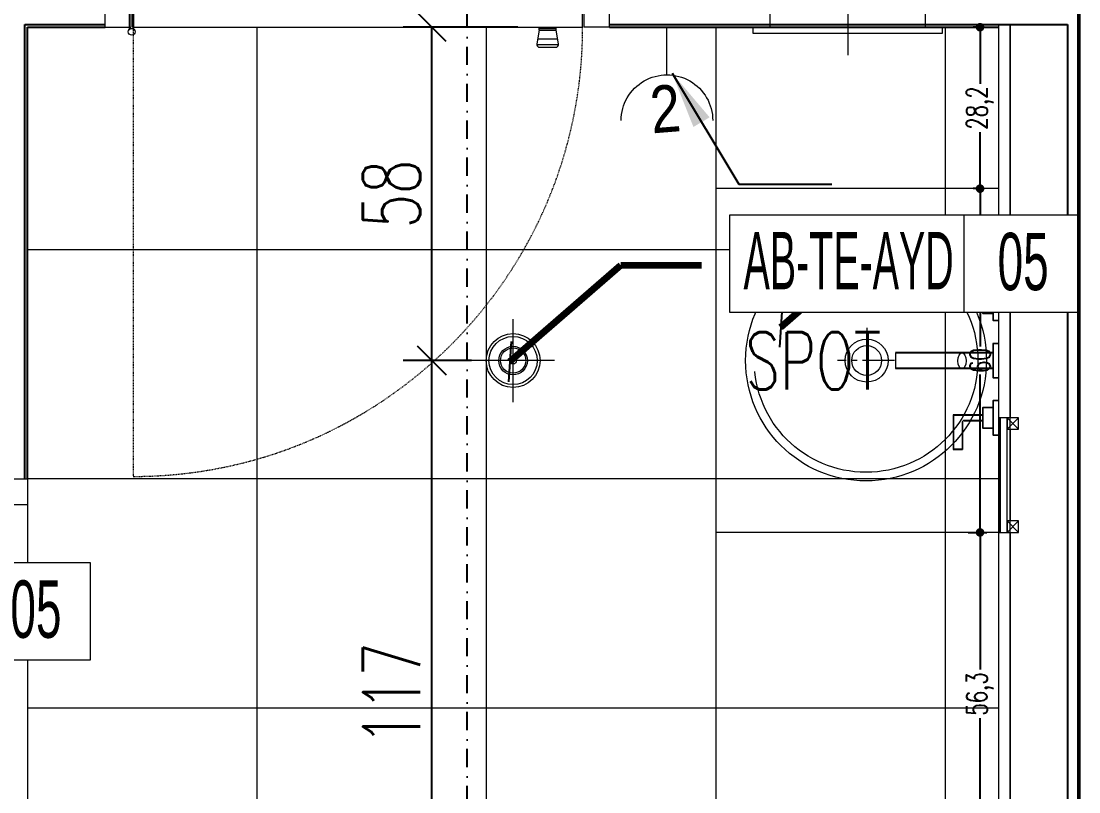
# Model space of a CAD drawing. Header units: millimetres. Extents: x 26282 to 30760, y 1404 to 4574.
# Drawn here: x 28281.5 to 28466, y 2079.3 to 2213.8 of the extents above; entities that cross this region are included whole.
import ezdxf
from ezdxf.enums import TextEntityAlignment as Align

# ---------------------------------------------------------------- set-up
doc = ezdxf.new("R2010")
doc.units = ezdxf.units.MM
doc.header["$LTSCALE"] = 0.25
doc.set_wipeout_variables(frame=1)
doc.header["$PDMODE"] = 3
for name, pattern in [('AM_DIN_F_W050', [6.25, 4.75, -1.5]), ('CENTER2', [1.125, 0.75, -0.125, 0.125, -0.125]), ('DASHDOT', [25.4, 12.7, -6.35, 0, -6.35]), ('DIVIDE', [1.25, 0.5, -0.25, 0, -0.25, 0, -0.25]), ('DUZ', [0]), ('HIDDEN', [0.375, 0.25, -0.125])]:
    doc.linetypes.add(name, pattern=pattern)
for name, color, linetype, lineweight in [('AB-DUV', 4, 'Continuous', 50), ('ALABASTER-GOR (3RDF)', 51, 'DUZ', 15), ('BB-OLCUic', 1, 'Continuous', 20), ('Decor', 9, 'Continuous', 9), ('DIM-INT (3RDF)', 22, 'Continuous', 15), ('ELC_SYMBOL (3RDF)', 160, 'Continuous', 20), ('ELC_TEXT (3RDF)', 125, 'Continuous', 15), ('LIGHTING FIXTURE (3RDF)', 20, 'Continuous', 15), ('MERMER GOR (3RDF)', 123, 'Continuous', 13), ('MIDG0', 180, 'Continuous', 20), ('MIDG1', 181, 'Continuous', 20), ('MIDG4', 161, 'HIDDEN', 20), ('MIRROR (3RDF)', 150, 'Continuous', 9), ('MISI0', 20, 'Continuous', 20), ('SANITARY (3RDF)', 153, 'Continuous', 20), ('SECTION LINE (3RDF)', 40, 'DIVIDE', 25), ('TEXT-LOC-CODE-CEILING(3RDF)', 125, 'Continuous', 15), ('TEXT-LOC-CODE-KEY(3RDF)', 125, 'Continuous', 15), ('WOOD-CEILING (3RDF)', 45, 'Continuous', 15)]:
    doc.layers.add(name, color=color, linetype=linetype, lineweight=lineweight)
for name, color, linetype in [('AYNA (3RDF)', 253, 'Continuous'), ('BOYA (3RDF)', 151, 'Continuous'), ('DIM_RCP (3RDF)', 1, 'Continuous'), ('SIVA (3RDF)', 181, 'Continuous')]:
    doc.layers.add(name, color=color, linetype=linetype)
doc.styles.add('dim', font='simplex.shx', dxfattribs={"width": 0.7})
doc.styles.add('DIMTEXT', font='simplex.shx', dxfattribs={"width": 0.7})
doc.styles.add('K-20', font='simplex.shx', dxfattribs={"width": 0.7})
doc.styles.add('mimpro1', font='ARIALN.TTF', dxfattribs={"height": 20})
doc.styles.add('OLCU', font='ARIALN.TTF', dxfattribs={"width": 0.7})
doc.styles.get("Standard").update_dxf_attribs({"font": 'arial.ttf'})
doc.styles.add('STYLE1', font='cityb___.ttf', dxfattribs={"width": 0.7, "height": 3.75})
doc.dimstyles.new('(YP-ZC)D50', dxfattribs={"dimtxt": 10, "dimasz": 5, "dimexe": 5, "dimexo": 0, "dimgap": 2, "dimtad": 1, "dimdec": 1, "dimrnd": 0.5, "dimzin": 9, "dimdsep": 46, "dimtxsty": 'DIMTEXT', "dimblk": 'OBLIQUE', "dimcen": 0.09, "dimclrd": 256, "dimclre": 256, "dimclrt": 256, "dimadec": 0, "dimazin": 0, "dimtfac": 1, "dimtdec": 1, "dimtix": 1, "dimtmove": 2, "dimatfit": 3, "dimldrblk": 'OBLIQUE', "dimfxl": 15, "dimfxlon": 1, "dimtolj": 1, "dimtzin": 0, "dimlwd": -1, "dimlwe": -1, "dimarcsym": 0})
doc.dimstyles.new('1_20', dxfattribs={"dimtxt": 3.6, "dimasz": 1.5, "dimexe": 1.2, "dimexo": 4, "dimgap": 0.4, "dimtad": 0, "dimdec": 1, "dimzin": 11, "dimtxsty": 'dim', "dimblk": 'DOT', "dimcen": 0.6, "dimdle": 1.25, "dimclrt": 2, "dimadec": 0, "dimazin": 0, "dimtfac": 1.25, "dimtdec": 1, "dimtix": 1, "dimtofl": 0, "dimtmove": 1, "dimatfit": 3, "dimldrblk": 'DOT', "dimfxl": 4, "dimfxlon": 1, "dimtolj": 1, "dimtzin": 0, "dimarcsym": 0})
doc.dimstyles.new('ISO-25', dxfattribs={"dimtxt": 2.5, "dimasz": 2.5, "dimexe": 1.25, "dimexo": 0.625, "dimtad": 1, "dimtxsty": 'Standard', "dimcen": 2.5, "dimadec": 0, "dimazin": 0, "dimtfac": 1, "dimtmove": 0, "dimatfit": 3, "dimfxl": 1, "dimarcsym": 0})
doc.dimstyles.new('STANDARD20', dxfattribs={"dimtxt": 4, "dimasz": 2.5, "dimexe": 2.5, "dimexo": 0.1, "dimgap": 1, "dimtad": 1, "dimdec": 1, "dimdsep": 46, "dimtxsty": 'K-20', "dimblk1": 'OBLIQUE', "dimblk2": 'OBLIQUE', "dimsah": 1, "dimcen": 4.5, "dimdle": 2.5, "dimclrt": 256, "dimadec": 0, "dimazin": 0, "dimtfac": 1, "dimtdec": 1, "dimtix": 1, "dimtmove": 2, "dimatfit": 3, "dimldrblk": 'OBLIQUE', "dimfxl": 1, "dimtolj": 1, "dimarcsym": 0})

# ---------------------------------------------------------------- blocks, each defined once
blk = doc.blocks.new('A$C48924DED')
at = {"layer": 'MIDG0'}
for points in [[(1, 98.9), (5.5, 98.9)], [(1, 78.4), (1, 98.9)], [(5.5, 98.9), (5.5, 84.9)], [(84.5, 98.9), (84.5, 84.9)], [(89, 98.9), (84.5, 98.9)], [(89, 78.4), (89, 98.9)], [(4, 84.9), (4, 83.4)], [(4, 84.9), (5.5, 84.9)], [(4.5, 84.9), (4.1, 84.5)], [(5.5, 84.9), (6.5, 84.9)], [(7, 84.4), (6.5, 84.9)], [(83, 84.4), (83.5, 84.9)], [(84.5, 84.9), (83.5, 84.9)], [(86, 84.9), (84.5, 84.9)], [(85.5, 84.9), (85.9, 84.5)], [(86, 84.9), (86, 83.4)], [(4, 83.4), (6.18, 83.4)], [(4.1, 84.5), (4.1, 83.8)], [(4.5, 83.4), (4.1, 83.8)], [(5.5, 83.4), (5.5, 78.4)], [(6.18, 83.4), (6.18, 83.8)], [(6.18, 83.8), (6.42, 83.8)], [(6.42, 83.4), (6.42, 83.8)], [(6.42, 83.4), (7, 83.4)], [(7, 84.4), (7, 83.4)], [(83, 84.4), (83, 83.4)], [(83.58, 83.4), (83, 83.4)], [(83.82, 83.8), (83.58, 83.8)], [(83.58, 83.4), (83.58, 83.8)], [(83.82, 83.4), (83.82, 83.8)], [(86, 83.4), (83.82, 83.4)], [(84.5, 83.4), (84.5, 78.4)], [(85.5, 83.4), (85.9, 83.8)], [(85.9, 84.5), (85.9, 83.8)], [(5.8, 82.9), (84.2, 82.9)], [(5.8, 82.9), (5.8, 78.4)], [(84.2, 82.9), (84.2, 78.4)], [(5.25, 78.05), (5.25, 80.89)], [(6.05, 78.05), (6.05, 80.89)], [(1, 78.4), (5.5, 78.4)], [(5.8, 78.4), (84.2, 78.4)], [(89, 78.4), (84.5, 78.4)]]:
    blk.add_lwpolyline(points, dxfattribs=at)
blk.add_circle((5.65, 77.6), 0.6, dxfattribs=at)
at = {"layer": 'MIDG1'}
for p, q in [((76.29, 85.9), (80.11, 85.9)), ((76.45, 84.9), (79.95, 84.9)), ((76.45, 76.4), (79.95, 76.4)), ((76.29, 75.4), (80.11, 75.4))]:
    blk.add_line(p, q, dxfattribs=at)
for points in [[(76.7, 83.4), (76.3, 85.82, -0.463455), (76.79, 86.4), (79.61, 86.4, -0.463455), (80.1, 85.82), (79.7, 83.4)], [(76.7, 77.9), (76.3, 75.48, 0.463455), (76.79, 74.9), (79.61, 74.9, 0.463455), (80.1, 75.48), (79.7, 77.9)]]:
    blk.add_lwpolyline(points, format="xyb", dxfattribs=at)
for points in [[(76.7, 83.42), (76.7, 82.9)], [(76.7, 83.4), (79.7, 83.4)], [(76.7, 83.15), (79.7, 83.15)], [(79.7, 83.4), (79.7, 82.9)], [(76.7, 77.88), (76.7, 78.4)], [(76.7, 78.15), (79.7, 78.15)], [(76.7, 77.9), (79.7, 77.9)], [(79.7, 77.9), (79.7, 78.4)]]:
    blk.add_lwpolyline(points, dxfattribs=at)
at = {"layer": 'MIDG4'}
blk.add_lwpolyline([(5.9, 78.4), (5.9, 0)], dxfattribs=at)
blk.add_arc((5.9, 78.4), 78.4, 270, 0, dxfattribs=at)
at = {"layer": 'MISI0', "lineweight": 0}
for points in [[(6.18, 83.4, 0.196443), (5.95, 83.3, 0.427853), (5.98, 83, 0.173513), (6.3, 82.9)], [(6.18, 83.3, 0.194629), (6.03, 83.23, 0.419329), (6.04, 83.08, 0.172147), (6.3, 83, 0.172147)], [(6.42, 83.4, -0.196443), (6.65, 83.3, -0.427853), (6.62, 83, -0.173513), (6.3, 82.9)], [(6.42, 83.3, -0.194629), (6.57, 83.23, -0.419329), (6.56, 83.08, -0.172147), (6.3, 83, -0.172147)], [(83.58, 83.4, 0.196443), (83.35, 83.3, 0.427853), (83.38, 83, 0.173513), (83.7, 82.9)], [(83.58, 83.3, 0.194629), (83.43, 83.23, 0.419329), (83.44, 83.08, 0.172147), (83.7, 83, 0.172147)], [(83.82, 83.4, -0.196443), (84.05, 83.3, -0.427853), (84.02, 83, -0.173513), (83.7, 82.9)], [(83.82, 83.3, -0.194629), (83.97, 83.23, -0.419329), (83.96, 83.08, -0.172147), (83.7, 83, -0.172147)]]:
    blk.add_lwpolyline(points, format="xyb", dxfattribs=at)
for centre, radius, start, end in [((6.31, 83.67), 0.126, 93.2014, 210.494), ((6.08, 83.51), 0.15, 310.3538, 39.634), ((6.19, 83.46), 0.161, 268.7431, 314.5014), ((6.29, 83.67), 0.126, 329.506, 86.7986), ((6.41, 83.46), 0.161, 225.4986, 271.2569), ((6.52, 83.51), 0.15, 140.366, 229.6462), ((83.71, 83.67), 0.126, 93.2014, 210.494), ((83.48, 83.51), 0.15, 310.3538, 39.634), ((83.59, 83.46), 0.161, 268.7431, 314.5014), ((83.69, 83.67), 0.126, 329.506, 86.7986), ((83.81, 83.46), 0.161, 225.4986, 271.2569), ((83.92, 83.51), 0.15, 140.366, 229.6462)]:
    blk.add_arc(centre, radius, start, end, dxfattribs=at)
blk = doc.blocks.new('A$C6489152C')
at = {"layer": 'BB-OLCUic'}
blk.add_line((15.61, 70.8), (16.61, 70.8), dxfattribs=at)
at = {"layer": 'MIDG0'}
for p, q in [((0, 85.9), (4.5, 85.9)), ((0, 70.9), (0, 85.9)), ((4.5, 85.9), (4.5, 77.4)), ((3, 77.4), (3, 75.9)), ((3, 77.4), (4.5, 77.4)), ((3, 75.9), (5.18, 75.9)), ((3.5, 77.4), (3.1, 77)), ((3.1, 77), (3.1, 76.3)), ((3.5, 75.9), (3.1, 76.3)), ((4.5, 77.4), (5.5, 77.4)), ((4.5, 75.9), (4.5, 70.9)), ((5.18, 75.9), (5.18, 76.3)), ((5.18, 76.3), (5.42, 76.3)), ((5.42, 75.9), (5.42, 76.3)), ((5.42, 75.9), (6, 75.9)), ((6, 76.9), (5.5, 77.4)), ((6, 76.9), (6, 75.9)), ((4.8, 75.4), (75.2, 75.4)), ((4.8, 75.4), (4.8, 70.9)), ((4.25, 70.55), (4.25, 73.39)), ((5.05, 70.55), (5.05, 73.39)), ((0, 70.9), (4.5, 70.9)), ((4.8, 70.9), (75.2, 70.9))]:
    blk.add_line(p, q, dxfattribs=at)
for points in [[(75.5, 85.9), (75.5, 77.4)], [(75.5, 70.9), (80, 70.9), (80, 85.9), (75.5, 85.9)], [(74, 76.9), (74.5, 77.4)], [(74, 76.9), (74, 75.9)], [(74.58, 75.9), (74, 75.9)], [(75.5, 77.4), (74.5, 77.4)], [(74.82, 76.3), (74.58, 76.3)], [(74.58, 75.9), (74.58, 76.3)], [(74.82, 75.9), (74.82, 76.3)], [(77, 75.9), (74.82, 75.9)], [(77, 77.4), (75.5, 77.4)], [(75.5, 75.9), (75.5, 70.9)], [(76.5, 77.4), (76.9, 77)], [(76.5, 75.9), (76.9, 76.3)], [(76.9, 77), (76.9, 76.3)], [(77, 77.4), (77, 75.9)], [(75.2, 75.4), (75.2, 70.9)]]:
    blk.add_lwpolyline(points, dxfattribs=at)
blk.add_circle((4.65, 70.1), 0.6, dxfattribs=at)
at = {"layer": 'MIDG1'}
for p, q in [((67.29, 78.4), (71.11, 78.4)), ((67.45, 77.4), (70.95, 77.4)), ((67.45, 68.9), (70.95, 68.9)), ((67.29, 67.9), (71.11, 67.9))]:
    blk.add_line(p, q, dxfattribs=at)
for points in [[(67.7, 75.9), (67.3, 78.32, -0.463455), (67.79, 78.9), (70.61, 78.9, -0.463455), (71.1, 78.32), (70.7, 75.9)], [(67.7, 70.4), (67.3, 67.98, 0.463455), (67.79, 67.4), (70.61, 67.4, 0.463455), (71.1, 67.98), (70.7, 70.4)]]:
    blk.add_lwpolyline(points, format="xyb", dxfattribs=at)
for points in [[(67.7, 75.92), (67.7, 75.4)], [(67.7, 75.9), (70.7, 75.9)], [(67.7, 75.65), (70.7, 75.65)], [(70.7, 75.9), (70.7, 75.4)], [(67.7, 70.38), (67.7, 70.9)], [(67.7, 70.65), (70.7, 70.65)], [(67.7, 70.4), (70.7, 70.4)], [(70.7, 70.4), (70.7, 70.9)]]:
    blk.add_lwpolyline(points, dxfattribs=at)
at = {"layer": 'MIDG4'}
blk.add_line((4.9, 70.9), (4.9, 2.5), dxfattribs=at)
blk.add_arc((-6.04, 84.2), 82.43, 277.632, 350.7169, dxfattribs=at)
at = {"layer": 'MISI0', "lineweight": 0}
for points in [[(74.58, 75.9, 0.196443), (74.35, 75.8, 0.427853), (74.38, 75.5, 0.173513), (74.7, 75.4)], [(74.58, 75.8, 0.194629), (74.43, 75.73, 0.419329), (74.44, 75.58, 0.172147), (74.7, 75.5, 0.172147)], [(74.82, 75.9, -0.196443), (75.05, 75.8, -0.427853), (75.02, 75.5, -0.173513), (74.7, 75.4)], [(74.82, 75.8, -0.194629), (74.97, 75.73, -0.419329), (74.96, 75.58, -0.172147), (74.7, 75.5, -0.172147)]]:
    blk.add_lwpolyline(points, format="xyb", dxfattribs=at)
for centre, radius, start, end in [((5.11, 75.66), 0.207, 138.2426, 230.8978), ((5.19, 75.57), 0.328, 92.087, 136.5424), ((5.11, 75.66), 0.107, 138.981, 229.9797), ((5.19, 75.57), 0.228, 92.087, 136.142), ((5.31, 76.17), 0.126, 93.2014, 210.494), ((5.08, 76.01), 0.15, 310.3538, 39.634), ((5.19, 75.96), 0.161, 268.7431, 314.5014), ((5.29, 76.17), 0.126, 329.506, 86.7986), ((5.41, 75.96), 0.161, 225.4986, 271.2569), ((5.52, 76.01), 0.15, 140.366, 229.6462), ((5.41, 75.57), 0.328, 43.4576, 87.913), ((5.41, 75.57), 0.228, 43.858, 87.913), ((5.49, 75.66), 0.107, 310.0203, 41.019), ((5.49, 75.66), 0.207, 309.1022, 41.7574), ((74.71, 76.17), 0.126, 93.2014, 210.494), ((74.48, 76.01), 0.15, 310.3538, 39.634), ((74.59, 75.96), 0.161, 268.7431, 314.5014), ((74.69, 76.17), 0.126, 329.506, 86.7986), ((74.81, 75.96), 0.161, 225.4986, 271.2569), ((74.92, 76.01), 0.15, 140.366, 229.6462), ((5.28, 75.9), 0.501, 233.0943, 272.4685), ((5.28, 75.9), 0.401, 233.3982, 272.4685), ((5.32, 75.9), 0.401, 267.5315, 306.6018), ((5.32, 75.9), 0.501, 267.5315, 306.9057)]:
    blk.add_arc(centre, radius, start, end, dxfattribs=at)
blk = doc.blocks.new('A$C395C37C7')
at = {"layer": 'SANITARY (3RDF)', "color": 4, "linetype": 'CENTER2', "ltscale": 30}
for p, q in [((21, 25.99), (21, 16.01)), ((15.29, 21.11), (25.96, 21.11))]:
    blk.add_line(p, q, dxfattribs=at)
at = {"layer": 'SANITARY (3RDF)'}
for centre, radius in [((21, 21), 21), ((21, 21.11), 3.75), ((21, 21.11), 2.6)]:
    blk.add_circle(centre, radius, dxfattribs=at)
at = {"layer": 'SANITARY (3RDF)', "linetype": 'AM_DIN_F_W050', "ltscale": 50}
blk.add_circle((21, 21), 19.5, dxfattribs=at)
at = {"layer": 'SANITARY (3RDF)'}
blk.add_ellipse((21.06, 37.73), major_axis=(-1.41, 0), ratio=0.499592, dxfattribs=at)
blk = doc.blocks.new('A$C24437FEE')
for p, q in [((25, 180), (26.1, 180)), ((25, 180), (25, 170.5)), ((25, 170.5), (25, 180)), ((25, 170.5), (25.5, 170)), ((25, 170.5), (26.1, 170.5)), ((25.5, 170), (26.6, 170)), ((26.1, 180), (29, 180)), ((26.1, 170.5), (29, 170.5)), ((26.6, 170), (29.5, 170)), ((29, 180), (33.8, 180)), ((29, 170.5), (33.8, 170.5)), ((29.5, 170), (34.2, 170)), ((33.8, 180), (40.1, 180)), ((33.8, 170.5), (40.1, 170.5)), ((34.2, 170), (37, 170)), ((34.2, 170), (40.3, 170)), ((37, 170), (37, 152.5)), ((37, 170), (37.7, 170)), ((37, 152.5), (37, 170)), ((37.7, 170), (39.4, 170)), ((39.4, 170), (42.3, 170)), ((40.1, 180), (47.3, 180)), ((40.1, 170.5), (47.3, 170.5)), ((40.3, 170), (47.4, 170)), ((42.3, 170), (46.1, 170)), ((46.1, 170), (50.4, 170)), ((47.3, 180), (55, 180)), ((47.3, 170.5), (55, 170.5)), ((47.4, 170), (55, 170)), ((50.4, 170), (55, 170)), ((55, 180), (62.7, 180)), ((55, 170.5), (62.7, 170.5)), ((55, 170), (62.6, 170)), ((55, 170), (59.6, 170)), ((59.6, 170), (63.9, 170)), ((62.6, 170), (69.7, 170)), ((62.7, 180), (69.9, 180)), ((62.7, 170.5), (69.9, 170.5)), ((63.9, 170), (67.7, 170)), ((67.7, 170), (70.6, 170)), ((69.7, 170), (75.8, 170)), ((69.9, 180), (76.2, 180)), ((69.9, 170.5), (76.2, 170.5)), ((70.6, 170), (72.3, 170)), ((72.3, 170), (73, 170)), ((73, 152.5), (73, 170)), ((73, 170), (75.8, 170)), ((73, 170), (73, 152.5)), ((75.8, 170), (80.5, 170)), ((76.2, 180), (81, 180)), ((76.2, 170.5), (81, 170.5)), ((80.5, 170), (83.4, 170)), ((81, 180), (83.9, 180)), ((81, 170.5), (83.9, 170.5)), ((83.4, 170), (84.5, 170)), ((83.9, 180), (85, 180)), ((83.9, 170.5), (85, 170.5)), ((84.5, 170), (85, 170.5)), ((85, 170.5), (85, 180)), ((85, 180), (85, 170.5)), ((125, 180), (126.1, 180)), ((125, 180), (125, 170.5)), ((125, 170.5), (125, 180)), ((125, 170.5), (125.5, 170)), ((125, 170.5), (126.1, 170.5)), ((125.5, 170), (126.6, 170)), ((126.1, 180), (129, 180)), ((126.1, 170.5), (129, 170.5)), ((126.6, 170), (129.5, 170)), ((129, 180), (133.8, 180)), ((129, 170.5), (133.8, 170.5)), ((129.5, 170), (134.2, 170)), ((133.8, 180), (140.1, 180)), ((133.8, 170.5), (140.1, 170.5)), ((134.2, 170), (140.3, 170)), ((140.1, 180), (147.3, 180)), ((140.1, 170.5), (147.3, 170.5)), ((140.3, 170), (141, 170)), ((140.3, 170), (147.4, 170)), ((141, 46), (141, 170)), ((141, 170), (141.5, 170)), ((141, 170), (141, 46)), ((141.5, 46), (141.5, 170)), ((141.5, 170), (155, 170)), ((141.5, 170), (141.5, 46)), ((147.3, 180), (155, 180)), ((147.3, 170.5), (155, 170.5)), ((147.4, 170), (155, 170)), ((155, 180), (162.7, 180)), ((155, 170.5), (162.7, 170.5)), ((155, 170), (162.6, 170)), ((155, 170), (168.5, 170)), ((162.6, 170), (169.7, 170)), ((162.7, 180), (169.9, 180)), ((162.7, 170.5), (169.9, 170.5)), ((168.5, 46), (168.5, 170)), ((168.5, 170), (168.5, 46)), ((168.5, 170), (169, 170)), ((169, 46), (169, 170)), ((169, 170), (169.7, 170)), ((169, 170), (169, 46)), ((169.7, 170), (175.8, 170)), ((169.9, 180), (176.2, 180)), ((169.9, 170.5), (176.2, 170.5)), ((175.8, 170), (180.5, 170)), ((176.2, 180), (181, 180)), ((176.2, 170.5), (181, 170.5)), ((180.5, 170), (183.4, 170)), ((181, 180), (183.9, 180)), ((181, 170.5), (183.9, 170.5)), ((183.4, 170), (184.5, 170)), ((183.9, 180), (185, 180)), ((183.9, 170.5), (185, 170.5)), ((184.5, 170), (185, 170.5)), ((185, 170.5), (185, 180)), ((185, 180), (185, 170.5)), ((225, 180), (226.1, 180)), ((225, 180), (225, 170.5)), ((225, 170.5), (225, 180)), ((225, 170.5), (225.5, 170)), ((225, 170.5), (226.1, 170.5)), ((225.5, 170), (226.6, 170)), ((226.1, 180), (229, 180)), ((226.1, 170.5), (229, 170.5)), ((226.6, 170), (229.5, 170)), ((229, 180), (233.8, 180)), ((229, 170.5), (233.8, 170.5)), ((229.5, 170), (234.2, 170)), ((233.8, 180), (240.1, 180)), ((233.8, 170.5), (240.1, 170.5)), ((234.2, 170), (237, 170)), ((234.2, 170), (240.3, 170)), ((237, 170), (237, 152.5)), ((237, 170), (237.7, 170)), ((237, 152.5), (237, 170)), ((237.7, 170), (239.4, 170)), ((239.4, 170), (242.3, 170)), ((240.1, 180), (247.3, 180)), ((240.1, 170.5), (247.3, 170.5)), ((240.3, 170), (247.4, 170)), ((242.3, 170), (246.1, 170)), ((246.1, 170), (250.4, 170)), ((247.3, 180), (255, 180)), ((247.3, 170.5), (255, 170.5)), ((247.4, 170), (255, 170)), ((250.4, 170), (255, 170)), ((255, 180), (262.7, 180)), ((255, 170.5), (262.7, 170.5)), ((255, 170), (262.6, 170)), ((255, 170), (259.6, 170)), ((259.6, 170), (263.9, 170)), ((262.6, 170), (269.7, 170)), ((262.7, 180), (269.9, 180)), ((262.7, 170.5), (269.9, 170.5)), ((263.9, 170), (267.7, 170)), ((267.7, 170), (270.6, 170)), ((269.7, 170), (275.8, 170)), ((269.9, 180), (276.2, 180)), ((269.9, 170.5), (276.2, 170.5)), ((270.6, 170), (272.3, 170)), ((272.3, 170), (273, 170)), ((273, 152.5), (273, 170)), ((273, 170), (273, 152.5)), ((273, 170), (275.8, 170)), ((275.8, 170), (280.5, 170)), ((276.2, 180), (281, 180)), ((276.2, 170.5), (281, 170.5)), ((280.5, 170), (283.4, 170)), ((281, 180), (283.9, 180)), ((281, 170.5), (283.9, 170.5)), ((283.4, 170), (284.5, 170)), ((283.9, 180), (285, 180)), ((283.9, 170.5), (285, 170.5)), ((284.5, 170), (285, 170.5)), ((285, 170.5), (285, 180)), ((285, 180), (285, 170.5)), ((37, 152.5), (37.5, 152)), ((37, 152.5), (37.7, 152.5)), ((37.5, 152), (38.1, 152)), ((37.7, 152.5), (39.4, 152.5)), ((38.1, 152), (39.8, 152)), ((39.4, 152.5), (42.3, 152.5)), ((39.8, 152), (42.6, 152)), ((42.3, 152.5), (46.1, 152.5)), ((42.6, 152), (46.3, 152)), ((46.1, 152.5), (50.4, 152.5)), ((46.3, 152), (50, 152)), ((46.3, 152), (50.5, 152)), ((50, 152), (50, 120)), ((50, 152), (50.5, 152)), ((50, 120), (50, 152)), ((50.4, 152.5), (55, 152.5)), ((50.5, 120), (50.5, 152)), ((50.5, 152), (55, 152)), ((50.5, 152), (50.5, 120)), ((50.5, 152), (59.5, 152)), ((55, 152.5), (59.6, 152.5)), ((55, 152), (59.5, 152)), ((59.5, 101.5), (59.5, 152)), ((59.5, 152), (63.7, 152)), ((59.5, 152), (59.5, 101.5)), ((59.5, 152), (60, 152)), ((59.6, 152.5), (63.9, 152.5)), ((60, 101), (60, 152)), ((60, 152), (63.7, 152)), ((60, 152), (60, 101)), ((63.7, 152), (67.4, 152)), ((63.9, 152.5), (67.7, 152.5)), ((67.4, 152), (70.2, 152)), ((67.7, 152.5), (70.6, 152.5)), ((70.2, 152), (71.9, 152)), ((70.6, 152.5), (72.3, 152.5)), ((71.9, 152), (72.5, 152)), ((72.3, 152.5), (73, 152.5)), ((72.5, 152), (73, 152.5)), ((237, 152.5), (237.5, 152)), ((237, 152.5), (237.7, 152.5)), ((237.5, 152), (238.1, 152)), ((237.7, 152.5), (239.4, 152.5)), ((238.1, 152), (239.8, 152)), ((239.4, 152.5), (242.3, 152.5)), ((239.8, 152), (242.6, 152)), ((242.3, 152.5), (246.1, 152.5)), ((242.6, 152), (246.3, 152)), ((246.1, 152.5), (250.4, 152.5)), ((246.3, 152), (250, 152)), ((246.3, 152), (250.5, 152)), ((250, 152), (250, 101)), ((250, 152), (250.5, 152)), ((250, 101), (250, 152)), ((250.4, 152.5), (255, 152.5)), ((250.5, 101.5), (250.5, 152)), ((250.5, 152), (259.5, 152)), ((250.5, 152), (250.5, 101.5)), ((250.5, 152), (255, 152)), ((255, 152.5), (259.6, 152.5)), ((255, 152), (259.5, 152)), ((259.5, 120), (259.5, 152)), ((259.5, 152), (259.5, 120)), ((259.5, 152), (260, 152)), ((259.5, 152), (263.7, 152)), ((259.6, 152.5), (263.9, 152.5)), ((260, 120), (260, 152)), ((260, 152), (263.7, 152)), ((260, 152), (260, 120)), ((263.7, 152), (267.4, 152)), ((263.9, 152.5), (267.7, 152.5)), ((267.4, 152), (270.2, 152)), ((267.7, 152.5), (270.6, 152.5)), ((270.2, 152), (271.9, 152)), ((270.6, 152.5), (272.3, 152.5)), ((271.9, 152), (272.5, 152)), ((272.3, 152.5), (273, 152.5)), ((272.5, 152), (273, 152.5)), ((0, 117), (47, 117)), ((0, 117), (47, 117)), ((0, 117), (0, 101)), ((0, 117), (0.5, 116.5)), ((0, 101), (0, 117)), ((0.5, 116.5), (47, 116.5)), ((0.5, 101.5), (0.5, 116.5)), ((0.5, 116.5), (47, 116.5)), ((0.5, 116.5), (0.5, 101.5)), ((47, 117), (48.2, 117.3)), ((47, 116.5), (48.3, 116.8)), ((48.2, 117.3), (49.1, 117.9)), ((48.3, 116.8), (49.4, 117.6)), ((49.1, 117.9), (49.7, 118.9)), ((49.4, 117.6), (50.2, 118.7)), ((49.7, 118.9), (50, 120)), ((50.2, 118.7), (50.5, 120)), ((259.5, 120), (259.8, 118.7)), ((259.8, 118.7), (260.6, 117.6)), ((260, 120), (260.3, 118.9)), ((260.3, 118.9), (260.9, 117.9)), ((260.6, 117.6), (261.7, 116.8)), ((260.9, 117.9), (261.8, 117.3)), ((261.7, 116.8), (263, 116.5)), ((261.8, 117.3), (263, 117)), ((263, 117), (310, 117)), ((263, 116.5), (309.5, 116.5)), ((309.5, 116.5), (310, 117)), ((309.5, 101.5), (309.5, 116.5)), ((309.5, 116.5), (309.5, 101.5)), ((310, 117), (310, 101)), ((310, 101), (310, 117)), ((0, 101), (0.5, 101.5)), ((0, 101), (60, 101)), ((0, 101), (60, 101)), ((0.5, 101.5), (59.5, 101.5)), ((0.5, 101.5), (59.5, 101.5)), ((59.5, 101.5), (60, 101)), ((250, 101), (250.5, 101.5)), ((250, 101), (310, 101)), ((250.5, 101.5), (309.5, 101.5)), ((309.5, 101.5), (310, 101)), ((141, 41.2), (141, 46)), ((141, 34.3), (141, 46)), ((141, 46), (141, 34.3)), ((141, 46), (141, 41.2)), ((141, 36.8), (141, 41.2)), ((141, 41.2), (141, 36.8)), ((141.5, 34.2), (141.5, 46)), ((141.5, 46), (141.5, 34.2)), ((168.5, 34.2), (168.5, 46)), ((168.5, 46), (168.5, 34.2)), ((169, 34.3), (169, 46)), ((169, 46), (169, 34.3)), ((141, 32.9), (141, 36.8)), ((141, 36.8), (141, 32.9)), ((141, 23.4), (141, 34.3)), ((141, 34.3), (141, 23.4)), ((141, 30), (141, 32.9)), ((141, 32.9), (141, 30)), ((141, 28.1), (141, 30)), ((141, 30), (141, 28.1)), ((141, 27.5), (141, 28.1)), ((141, 28.1), (141, 27.5)), ((141, 0.5), (141, 27.5)), ((141, 27.5), (141, 0.5)), ((141, 13.9), (141, 23.4)), ((141, 23.4), (141, 13.9)), ((141.5, 23.1), (141.5, 34.2)), ((141.5, 34.2), (141.5, 23.1)), ((141.5, 13.6), (141.5, 23.1)), ((141.5, 23.1), (141.5, 13.6)), ((168.5, 23.1), (168.5, 34.2)), ((168.5, 34.2), (168.5, 23.1)), ((168.5, 13.6), (168.5, 23.1)), ((168.5, 23.1), (168.5, 13.6)), ((169, 23.4), (169, 34.3)), ((169, 34.3), (169, 23.4)), ((169, 13.9), (169, 23.4)), ((169, 23.4), (169, 13.9)), ((141, 6.6), (141, 13.9)), ((141, 13.9), (141, 6.6)), ((141, 2.2), (141, 6.6)), ((141, 6.6), (141, 2.2)), ((141, 0.5), (141, 2.2)), ((141, 2.2), (141, 0.5)), ((141.5, 6.2), (141.5, 13.6)), ((141.5, 13.6), (141.5, 6.2)), ((141.5, 1.7), (141.5, 6.2)), ((141.5, 6.2), (141.5, 1.7)), ((141.5, 0), (141.5, 1.7)), ((141.5, 1.7), (141.5, 0)), ((141.5, 0), (155, 0)), ((155, 0), (168.5, 0)), ((168.5, 6.2), (168.5, 13.6)), ((168.5, 13.6), (168.5, 6.2)), ((168.5, 1.7), (168.5, 6.2)), ((168.5, 6.2), (168.5, 1.7)), ((168.5, 0), (168.5, 1.7)), ((168.5, 1.7), (168.5, 0)), ((168.5, 0), (169, 0.5)), ((168.5, 0), (169, 0.5)), ((169, 6.6), (169, 13.9)), ((169, 13.9), (169, 6.6)), ((169, 2.2), (169, 6.6)), ((169, 6.6), (169, 2.2)), ((169, 0.5), (169, 2.2)), ((169, 2.2), (169, 0.5))]:
    blk.add_line(p, q)
blk = doc.blocks.new('havlu-kaıt')
at = {"layer": 'SANITARY (3RDF)', "extrusion": (-7.197e-13, 1.93215e-07, 1)}
blk.add_line((0.02, 17.5, 0), (0.02, -4.85, 0), dxfattribs=at)
at = {"layer": 'SANITARY (3RDF)', "elevation": 0}
blk.add_lwpolyline([(13.5, 12.5), (13.5, 0), (16.5, 0), (16.5, -1.09), (-16.5, -1.09), (-16.5, 0.01), (-13.5, 0.01), (-13.5, 12.5), (13.5, 12.5)], dxfattribs=at)
blk = doc.blocks.new('A$C7E19549A')
at = {"layer": 'MIRROR (3RDF)'}
blk.add_lwpolyline([(0, 0), (0.3, 0), (0.3, 20), (0, 20)], close=True, dxfattribs=at)
at = {"layer": 'WOOD-CEILING (3RDF)'}
for p, q in [((3.5, 18), (1.5, 20)), ((1.5, 18), (3.5, 20)), ((3.5, 0), (1.5, 2)), ((1.5, 0), (3.5, 2))]:
    blk.add_line(p, q, dxfattribs=at)
for points in [[(0.3, 0), (1.5, 0), (1.5, 20), (0.3, 20)], [(1.5, 18), (3.5, 18), (3.5, 20), (1.5, 20)], [(1.5, 0), (3.5, 0), (3.5, 2), (1.5, 2)]]:
    blk.add_lwpolyline(points, close=True, dxfattribs=at)
blk = doc.blocks.new('_Dot')
at = {"color": 0, "linetype": 'ByBlock', "lineweight": -2}
blk.add_line((-0.5, 0), (-1, 0), dxfattribs=at)
at = {"color": 0, "linetype": 'ByBlock', "const_width": 0.5}
blk.add_lwpolyline([(-0.25, 0, 1), (0.25, 0, 1)], format="xyb", close=True, dxfattribs=at)
blk = doc.blocks.new('*D173')
at = {"layer": 'Defpoints', "color": 0, "ltscale": 0.25, "transparency": 16777216}
for p in [(28452, 2212.72), (28448.77, 2184.55), (28452, 2184.55)]:
    blk.add_point(p, dxfattribs=at)
at = {"layer": 'DIM-INT (3RDF)', "color": 0, "lineweight": -2, "ltscale": 0.25, "transparency": 16777216}
for p, q in [((28448.77, 2212.72), (28447.57, 2212.72)), ((28448.77, 2211.22), (28448.77, 2202.87)), ((28448.77, 2186.05), (28448.77, 2194.39)), ((28448.77, 2184.55), (28447.57, 2184.55))]:
    blk.add_line(p, q, dxfattribs=at)
at = {"layer": 'DIM-INT (3RDF)', "color": 0, "lineweight": -2, "ltscale": 0.25, "transparency": 16777216, "xscale": 1.5, "yscale": 1.5, "zscale": 1.5}
for p, rotation in [((28448.77, 2212.72), 90), ((28448.77, 2184.55), 270)]:
    blk.add_blockref('_Dot', p, dxfattribs=dict(at, rotation=rotation))
at = {"layer": 'DIM-INT (3RDF)', "color": 2, "ltscale": 0.25, "transparency": 16777216, "insert": (28448.77, 2198.63), "char_height": 3.6, "attachment_point": 5, "rotation": 90, "style": 'dim'}
blk.add_mtext('\\A1;28,2', dxfattribs=at)
blk = doc.blocks.new('*D174')
at = {"layer": 'Defpoints', "color": 0, "ltscale": 0.25, "transparency": 16777216}
for p in [(28452, 2184.55), (28442.67, 2124.55), (28448.77, 2124.55)]:
    blk.add_point(p, dxfattribs=at)
at = {"layer": 'DIM-INT (3RDF)', "color": 0, "lineweight": -2, "ltscale": 0.25, "transparency": 16777216}
for p, q in [((28448.77, 2184.55), (28447.57, 2184.55)), ((28448.77, 2183.05), (28448.77, 2156.99)), ((28448.77, 2126.05), (28448.77, 2152.11)), ((28446.67, 2124.55), (28449.97, 2124.55))]:
    blk.add_line(p, q, dxfattribs=at)
at = {"layer": 'DIM-INT (3RDF)', "color": 0, "lineweight": -2, "ltscale": 0.25, "transparency": 16777216, "xscale": 1.5, "yscale": 1.5, "zscale": 1.5}
for p, rotation in [((28448.77, 2184.55), 90), ((28448.77, 2124.55), 270)]:
    blk.add_blockref('_Dot', p, dxfattribs=dict(at, rotation=rotation))
at = {"layer": 'DIM-INT (3RDF)', "color": 2, "ltscale": 0.25, "transparency": 16777216, "insert": (28448.77, 2154.55), "char_height": 3.6, "attachment_point": 5, "rotation": 90, "style": 'dim'}
blk.add_mtext('\\A1;60', dxfattribs=at)
blk = doc.blocks.new('*D175')
at = {"layer": 'Defpoints', "color": 0, "ltscale": 0.25, "transparency": 16777216}
for p in [(28442.67, 2124.55), (28442.67, 2068.2), (28448.77, 2068.2)]:
    blk.add_point(p, dxfattribs=at)
at = {"layer": 'DIM-INT (3RDF)', "color": 0, "lineweight": -2, "ltscale": 0.25, "transparency": 16777216}
for p, q in [((28446.67, 2124.55), (28449.97, 2124.55)), ((28448.77, 2123.05), (28448.77, 2100.61)), ((28448.77, 2069.7), (28448.77, 2092.13)), ((28446.67, 2068.2), (28449.97, 2068.2))]:
    blk.add_line(p, q, dxfattribs=at)
at = {"layer": 'DIM-INT (3RDF)', "color": 0, "lineweight": -2, "ltscale": 0.25, "transparency": 16777216, "xscale": 1.5, "yscale": 1.5, "zscale": 1.5}
for p, rotation in [((28448.77, 2124.55), 90), ((28448.77, 2068.2), 270)]:
    blk.add_blockref('_Dot', p, dxfattribs=dict(at, rotation=rotation))
at = {"layer": 'DIM-INT (3RDF)', "color": 2, "ltscale": 0.25, "transparency": 16777216, "insert": (28448.77, 2096.37), "char_height": 3.6, "attachment_point": 5, "rotation": 90, "style": 'dim'}
blk.add_mtext('\\A1;56,3', dxfattribs=at)
blk = doc.blocks.new('_Oblique')
at = {"color": 0, "linetype": 'ByBlock', "lineweight": -2}
blk.add_line((-0.5, -0.5), (0.5, 0.5), dxfattribs=at)
blk = doc.blocks.new('PRIZ')
blk.add_line((0, 0), (0, -5.19))
at = {"extrusion": (0, 0, -1)}
blk.add_ellipse((0, 4.99), major_axis=(3.53, 3.53), ratio=1, start_param=0.785398, end_param=3.926991, dxfattribs=at)
blk = doc.blocks.new('A$C54477861')
at = {"layer": 'LIGHTING FIXTURE (3RDF)', "color": 5, "ltscale": 0.25}
for p, q in [((7.24, 0), (7.24, 14.48)), ((14.48, 7.24), (0, 7.24))]:
    blk.add_line(p, q, dxfattribs=at)
at = {"layer": 'LIGHTING FIXTURE (3RDF)', "color": 2, "ltscale": 0.25}
for radius in [4.7, 4.2, 2.5, 2.2, 0.6]:
    blk.add_circle((7.24, 7.24), radius, dxfattribs=at)
blk = doc.blocks.new('*D207')
at = {"layer": 'Defpoints', "color": 0, "ltscale": 0.25, "transparency": 16777216}
for p in [(28353.16, 2154.55), (28360.09, 2154.55), (28374.58, 2038.2)]:
    blk.add_point(p, dxfattribs=at)
at = {"layer": 'DIM_RCP (3RDF)', "ltscale": 0.25, "transparency": 16777216}
for p, q in [((28360.09, 2154.55), (28348.16, 2154.55)), ((28353.16, 2038.2), (28353.16, 2154.55)), ((28368.16, 2038.2), (28348.16, 2038.2))]:
    blk.add_line(p, q, dxfattribs=at)
at = {"layer": 'DIM_RCP (3RDF)', "ltscale": 0.25, "transparency": 16777216, "xscale": 5, "yscale": 5, "zscale": 5}
for p, rotation in [((28353.16, 2154.55), 90), ((28353.16, 2038.2), 270)]:
    blk.add_blockref('_Oblique', p, dxfattribs=dict(at, rotation=rotation))
at = {"layer": 'DIM_RCP (3RDF)', "ltscale": 0.25, "transparency": 16777216, "insert": (28346.16, 2096.37), "char_height": 10, "attachment_point": 5, "rotation": 90, "style": 'DIMTEXT'}
blk.add_mtext('\\A1;117', dxfattribs=at)
blk = doc.blocks.new('*D208')
at = {"layer": 'Defpoints', "color": 0, "ltscale": 0.25, "transparency": 16777216}
for p in [(28353.16, 2212.72), (28384.17, 2212.72), (28360.09, 2154.55)]:
    blk.add_point(p, dxfattribs=at)
at = {"layer": 'DIM_RCP (3RDF)', "ltscale": 0.25, "transparency": 16777216}
for p, q in [((28368.16, 2212.72), (28348.16, 2212.72)), ((28353.16, 2154.55), (28353.16, 2212.72)), ((28360.09, 2154.55), (28348.16, 2154.55))]:
    blk.add_line(p, q, dxfattribs=at)
at = {"layer": 'DIM_RCP (3RDF)', "ltscale": 0.25, "transparency": 16777216, "xscale": 5, "yscale": 5, "zscale": 5}
for p, rotation in [((28353.16, 2212.72), 90), ((28353.16, 2154.55), 270)]:
    blk.add_blockref('_Oblique', p, dxfattribs=dict(at, rotation=rotation))
at = {"layer": 'DIM_RCP (3RDF)', "ltscale": 0.25, "transparency": 16777216, "insert": (28346.16, 2183.63), "char_height": 10, "attachment_point": 5, "rotation": 90, "style": 'DIMTEXT'}
blk.add_mtext('\\A1;58', dxfattribs=at)
blk = doc.blocks.new('A$C69A50632')
at = {"layer": 'TEXT-LOC-CODE-CEILING(3RDF)'}
blk.add_line((54.94, 0, 0), (54.94, 17.08, 0), dxfattribs=at)
at = {"layer": 'TEXT-LOC-CODE-CEILING(3RDF)', "elevation": 0}
blk.add_lwpolyline([(74.73, 0), (14.11, 0), (14.11, 17.08), (74.73, 17.08)], close=True, dxfattribs=at)
at = {"layer": 'TEXT-LOC-CODE-CEILING(3RDF)', "style": 'STYLE1', "width": 0.7}
for tag, p in [('MO-01', (24.87, 20.78, 0)), ('NO', (75.98, 20.78, 0))]:
    blk.add_attdef(tag, text='', height=16, rotation=180, dxfattribs=at).set_placement(p, align=Align.MIDDLE)

msp = doc.modelspace()

# ---------------------------------------------------------------- linework, layer by layer
at = {"layer": 'AB-DUV', "ltscale": 0.25}
msp.add_line((28466.001, 2215.221), (28466.001, 1966.723), dxfattribs=at)
at = {"layer": 'ALABASTER-GOR (3RDF)', "ltscale": 0.25}
for p, q in [((28452.001, 2213.221), (28452.001, 1979.529)), ((28454.001, 2213.221), (28454.001, 2144.548)), ((28402.67, 2184.548), (28402.67, 2124.548)), ((28452.001, 2184.548), (28402.67, 2184.548)), ((28454.001, 2142.548), (28454.001, 2126.548)), ((28452.001, 2124.548), (28402.67, 2124.548)), ((28454.001, 2124.548), (28454.001, 2028.202))]:
    msp.add_line(p, q, dxfattribs=at)
at = {"layer": 'BOYA (3RDF)', "ltscale": 0.25}
for p, q in [((28282.67, 2212.721), (28296.17, 2212.721)), ((28282.67, 2133.881), (28282.67, 2212.721)), ((28384.17, 2212.721), (28452.001, 2212.721))]:
    msp.add_line(p, q, dxfattribs=at)
at = {"layer": 'Decor', "ltscale": 0.25}
msp.add_lwpolyline([(28452.001, 1979.529), (28454.001, 1979.529), (28454.001, 2213.221), (28452.001, 2213.221)], close=True, dxfattribs=at)
at = {"layer": 'MERMER GOR (3RDF)'}
for p, q in [((28322.67, 2212.721), (28322.67, 1980.029)), ((28362.67, 2212.721), (28362.67, 1980.029)), ((28402.67, 2212.721), (28402.67, 1980.029)), ((28442.67, 2212.721), (28442.67, 1980.029)), ((28452.001, 2173.881), (28282.67, 2173.881)), ((28452.001, 2133.881), (28282.67, 2133.881)), ((28282.67, 2129.381), (28282.67, 2058.381)), ((28452.001, 2093.881), (28282.67, 2093.881))]:
    msp.add_line(p, q, dxfattribs=at)
at = {"layer": 'SECTION LINE (3RDF)', "linetype": 'DASHDOT'}
msp.add_line((28359.318, 1922.339), (28359.318, 2337.985), dxfattribs=at)
at = {"layer": 'SIVA (3RDF)', "ltscale": 0.25}
for p, q in [((28282.17, 2213.221), (28296.17, 2213.221)), ((28282.17, 2133.881), (28282.17, 2213.221)), ((28384.17, 2213.221), (28464.001, 2213.221)), ((28464.001, 2213.221), (28464.001, 1979.529))]:
    msp.add_line(p, q, dxfattribs=at)

# ---------------------------------------------------------------- block references
msp.add_blockref('A$C48924DED', (28295.17, 2134.321))
at = {"rotation": 270}
msp.add_blockref('A$C6489152C', (28196.77, 2133.881), dxfattribs=at)
at = {"layer": 'AYNA (3RDF)', "ltscale": 0.25}
msp.add_blockref('A$C7E19549A', (28452.001, 2124.548), dxfattribs=at)
at = {"layer": 'Decor', "extrusion": (-7.91702e-11, -1.93215e-07, 1), "rotation": 359.976309538732}
msp.add_blockref('havlu-kaıt', (28425.677, 2212.721, 0), dxfattribs=at)
at = {"layer": 'ELC_SYMBOL (3RDF)', "xscale": 1.6, "yscale": 1.6, "zscale": 1.6, "rotation": 179.9999999999929}
msp.add_blockref('PRIZ', (28394.17, 2204.41), dxfattribs=at)
at = {"layer": 'LIGHTING FIXTURE (3RDF)'}
msp.add_blockref('A$C54477861', (28360.095, 2147.307), dxfattribs=at)
at = {"layer": 'SANITARY (3RDF)', "rotation": 270}
msp.add_blockref('A$C395C37C7', (28407.89, 2175.548), dxfattribs=at)
at = {"layer": 'SANITARY (3RDF)', "xscale": 0.1, "yscale": 0.1, "zscale": 0.1, "rotation": 270}
msp.add_blockref('A$C24437FEE', (28434.001, 2170.048), dxfattribs=at)

# ---------------------------------------------------------------- texts
at = {"layer": 'ELC_SYMBOL (3RDF)', "style": 'mimpro1'}
msp.add_text('2', height=8.223, rotation=4.60687, dxfattribs=at).set_placement((28391.594, 2194.185))
at = {"layer": 'TEXT-LOC-CODE-CEILING(3RDF)', "color": 252, "style": 'K-20', "width": 0.7}
msp.add_text('SPOT', height=10, rotation=359.99975, dxfattribs=at).set_placement((28407.861, 2149.496, 0))

# ---------------------------------------------------------------- dimensions: what is measured, and where the dimension line sits
at = {"layer": 'DIM-INT (3RDF)', "ltscale": 0.25}
for base, p1, p2, picture, middle in [((28448.772, 2184.548), (28452.001, 2212.721), (28452.001, 2184.548), '*D173', (28448.772, 2198.634)), ((28448.772, 2124.548), (28452.001, 2184.548), (28442.67, 2124.548), '*D174', (28448.772, 2154.548)), ((28448.772, 2068.202), (28442.67, 2124.548), (28442.67, 2068.202), '*D175', (28448.772, 2096.375))]:
    dim = msp.add_linear_dim(base=base, p1=p1, p2=p2, angle=90, dimstyle='1_20', dxfattribs=at)
    dim.commit()
    dim.dimension.update_dxf_attribs({"geometry": picture, "text_midpoint": middle})
at = {"layer": 'DIM_RCP (3RDF)', "ltscale": 0.25}
for base, p1, p2, text, picture, middle in [((28353.157, 2212.721), (28360.095, 2154.548), (28384.17, 2212.721), '58', '*D208', (28346.157, 2183.634)), ((28353.157, 2154.548), (28374.576, 2038.202), (28360.095, 2154.548), '117', '*D207', (28346.157, 2096.375))]:
    dim = msp.add_linear_dim(base=base, p1=p1, p2=p2, angle=90, text=text, dimstyle='(YP-ZC)D50', dxfattribs=at)
    dim.commit()
    dim.dimension.update_dxf_attribs({"geometry": picture, "text_midpoint": middle})

# ---------------------------------------------------------------- leaders
at = {"layer": 'ELC_TEXT (3RDF)'}
msp.add_leader([(28395.058, 2204.732, 0), (28406.684, 2185.333, 0), (28422.908, 2185.333, 0)], dimstyle='ISO-25', override={"dimasz": 10, "dimgap": 0.625, "dimtad": 0, "dimfxl": 0.5, "dimfxlon": 1, "dimarcsym": 2}, dxfattribs=at)
at = {"layer": 'TEXT-LOC-CODE-CEILING(3RDF)'}
msp.add_leader([(28366.764, 2154.366), (28386.139, 2171.198), (28400.192, 2171.198)], dimstyle='STANDARD20', override={"dimasz": 5, "dimclrd": 256, "dimclre": 256, "dimlwd": 65535, "dimlwe": 65535}, dxfattribs=at)
at = {"layer": 'TEXT-LOC-CODE-KEY(3RDF)'}
msp.add_leader([(28414.019, 2160.393), (28433.395, 2177.226), (28447.448, 2177.226)], dimstyle='STANDARD20', override={"dimasz": 5, "dimclrd": 256, "dimclre": 256, "dimlwd": 65535, "dimlwe": 65535}, dxfattribs=at)

# ---------------------------------------------------------------- next in the draw order: wipeouts: each hides what was drawn before it
for points in [[(28405.152, 2179.983), (28465.765, 2179.983), (28465.765, 2162.907), (28405.152, 2162.907)], [(28232.986, 2119.316), (28293.6, 2119.316), (28293.6, 2102.24), (28232.986, 2102.24)]]:
    msp.add_wipeout(points).translate(0, 0, 0).dxf.layer = 'TEXT-LOC-CODE-CEILING(3RDF)'

# ---------------------------------------------------------------- next in the draw order: block references
at = {"layer": 'TEXT-LOC-CODE-CEILING(3RDF)'}
ref = msp.add_blockref('A$C69A50632', (28391.038, 2162.907, 0), dxfattribs=at)
ref.add_attrib('NO', '05', dxfattribs={"height": 10, "rotation": 180, "style": 'OLCU', "text_generation_flag": 6, "width": 0.7}).set_placement((28456.289, 2171.839, 0), align=Align.MIDDLE)
ref.add_attrib('MO-01', 'AB-TE-AYD', (28407.525, 2166.993, 0), dxfattribs={"height": 10, "rotation": 180, "style": 'OLCU', "text_generation_flag": 6, "width": 0.6})
ref = msp.add_blockref('A$C69A50632', (28218.873, 2102.24, 0), dxfattribs=at)
ref.add_attrib('NO', '05', dxfattribs={"height": 10, "rotation": 180, "style": 'OLCU', "text_generation_flag": 6, "width": 0.7}).set_placement((28284.124, 2111.172, 0), align=Align.MIDDLE)
ref.add_attrib('MO-01', 'AB-TE-AYD', (28235.36, 2106.326, 0), dxfattribs={"height": 10, "rotation": 180, "style": 'OLCU', "text_generation_flag": 6, "width": 0.6})

doc.saveas('drawing.dxf')
